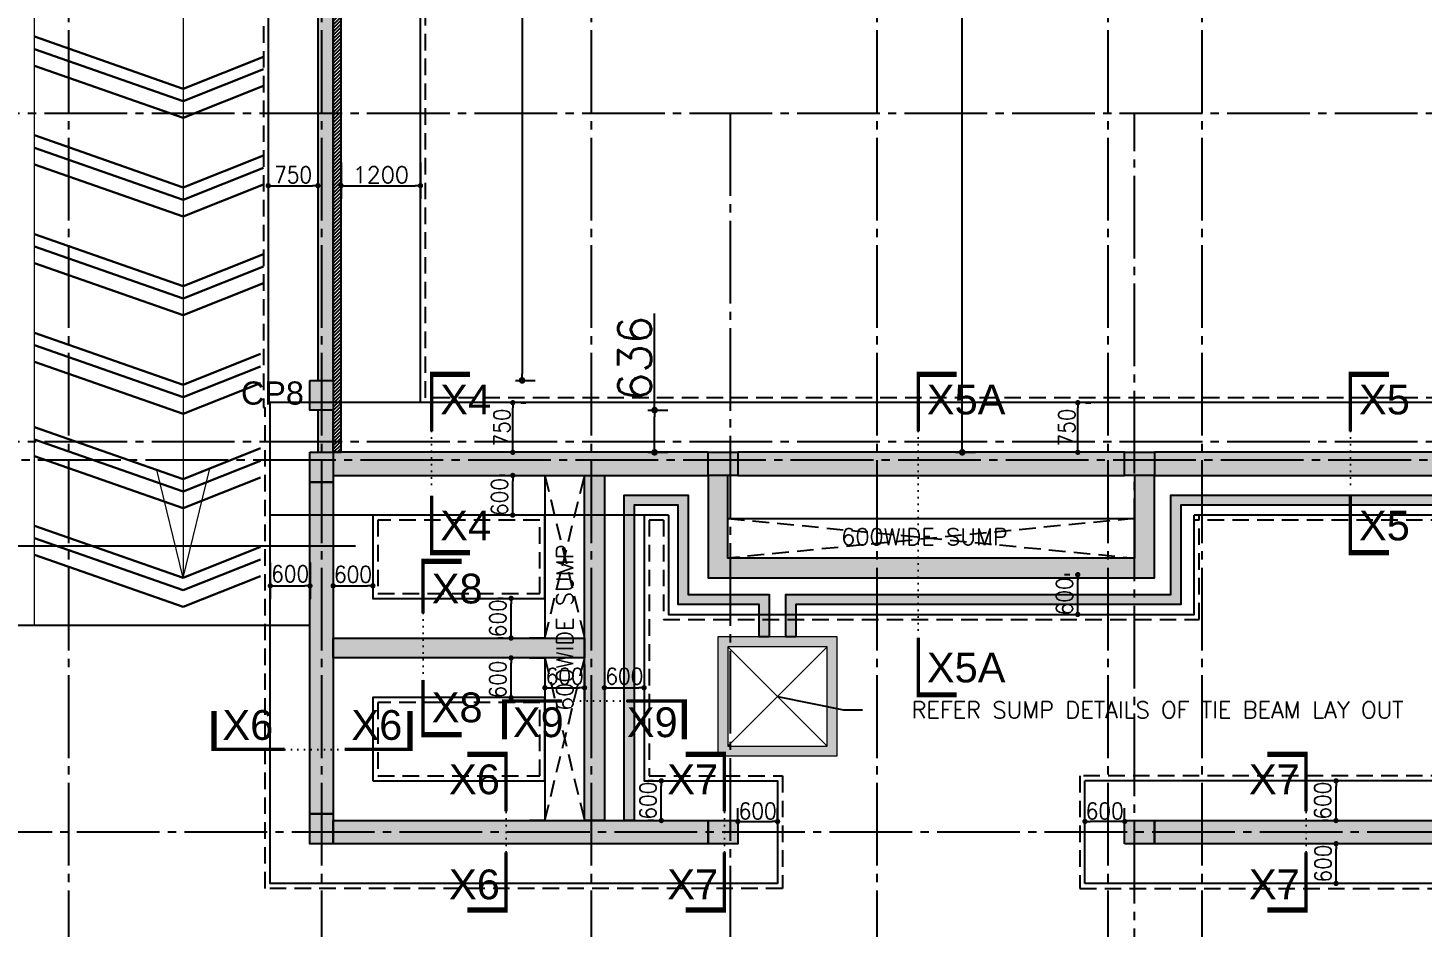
# Model space of a CAD drawing. Extents: x -200722 to 834823, y -494970 to 88783.
# Drawn here: x 232395 to 253466, y 17812 to 31404 of the extents above; entities that cross this region are included whole.
import ezdxf
from ezdxf.enums import TextEntityAlignment as Align

# ---------------------------------------------------------------- set-up
doc = ezdxf.new("R2010")
doc.units = 0
doc.header["$LTSCALE"] = 100
doc.header["$MEASUREMENT"] = 0
doc.header["$PDMODE"] = 34
for name, pattern in [('ACAD_ISO04W100', [30, 24, -3, 0, -3]), ('CL', [3.25, 2.5, -0.25, 0.25, -0.25]), ('Dashed', [705.555558, 352.777779, -352.777779]), ('DOT', [0.25, 0, -0.25]), ('HIDDEN', [0.375, 0.25, -0.125])]:
    doc.linetypes.add(name, pattern=pattern)
doc.layers.get('0').update_dxf_attribs({"linetype": 'CONTINUOUS'})
doc.layers.get('DEFPOINTS').update_dxf_attribs({"linetype": 'CONTINUOUS'})
for name, color, linetype, lineweight in [('1_COLUMN', 4, 'CONTINUOUS', 5), ('A-BEAM', 4, 'CONTINUOUS', 5), ('A-MEP', 7, 'CONTINUOUS', 18), ('HATCH', 252, 'CONTINUOUS', 30)]:
    doc.layers.add(name, color=color, linetype=linetype, lineweight=lineweight)
for name, color, linetype in [('A-Grid', 5, 'ACAD_ISO04W100'), ('BEAM', 4, 'CONTINUOUS'), ('COL', 150, 'CONTINUOUS'), ('DIM', 3, 'CONTINUOUS'), ('F_EXEC', 3, 'HIDDEN'), ('F_FTG1', 11, 'CONTINUOUS'), ('RCCWALL', 6, 'CONTINUOUS'), ('SEC. ENL M', 4, 'CONTINUOUS'), ('TEXT', 2, 'CONTINUOUS')]:
    doc.layers.add(name, color=color, linetype=linetype)
doc.styles.add('AR', font='arial.ttf')
doc.styles.add('ROMANS', font='romans.shx')
doc.styles.get("Standard").update_dxf_attribs({"font": 'simplex.shx'})
doc.styles.add('TIMES-N', font='arial.ttf')
doc.dimstyles.new('01 S.K', dxfattribs={"dimtxt": 230, "dimasz": 100, "dimexe": 200, "dimexo": 100, "dimgap": 50, "dimtad": 1, "dimdec": 0, "dimzin": 0, "dimdsep": 46, "dimtxsty": 'Standard', "dimblk": 'DOT', "dimcen": 0.09, "dimclrd": 4, "dimclre": 4, "dimclrt": 4, "dimadec": 0, "dimazin": 0, "dimtfac": 1, "dimtdec": 0, "dimtofl": 0, "dimtmove": 0, "dimatfit": 3, "dimfxl": 2, "dimtolj": 1, "dimtzin": 0, "dimarcsym": 1})
doc.dimstyles.new('STANDARD$0', dxfattribs={"dimtxt": 2.5, "dimasz": 2.5, "dimexe": 2, "dimexo": 0.7, "dimgap": 0.9, "dimtad": 1, "dimdec": 0, "dimdsep": 46, "dimtxsty": 'ROMANS', "dimcen": 0.09, "dimclrd": 4, "dimclre": 4, "dimclrt": 3, "dimadec": 0, "dimazin": 0, "dimtfac": 1, "dimtdec": 0, "dimtmove": 0, "dimatfit": 3, "dimfxl": 1, "dimtolj": 1, "dimtzin": 0, "dimarcsym": 0})

# ---------------------------------------------------------------- blocks, each defined once
blk = doc.blocks.new('DOT')
at = {"color": 0, "linetype": 'ByBlock'}
blk.add_line((-0.5, 0), (-1, 0), dxfattribs=at)
at = {"color": 0, "linetype": 'ByBlock', "const_width": 0.5}
blk.add_lwpolyline([(-0.25, 0, 1), (0.25, 0, 1)], format="xyb", close=True, dxfattribs=at)
blk = doc.blocks.new('*D1061')
at = {"layer": 'BEAM', "color": 0, "lineweight": -2, "transparency": 16777216}
for p, q in [((237129, 29370), (237129, 28819)), ((238329, 29370), (238329, 28819)), ((237209, 29019), (238249, 29019))]:
    blk.add_line(p, q, dxfattribs=at)
at = {"layer": 'DEFPOINTS', "color": 0, "lineweight": -3, "transparency": 16777216}
for p in [(237129, 29490, 7447), (238329, 29490, 7447), (238329, 29019)]:
    blk.add_point(p, dxfattribs=at)
at = {"layer": 'BEAM', "color": 0, "lineweight": -2, "transparency": 16777216, "xscale": 80, "yscale": 80, "zscale": 80, "rotation": 180}
blk.add_blockref('DOT', (237129, 29019), dxfattribs=at)
at = {"layer": 'BEAM', "color": 0, "lineweight": -2, "transparency": 16777216, "xscale": 80, "yscale": 80, "zscale": 80}
blk.add_blockref('DOT', (238329, 29019), dxfattribs=at)
at = {"layer": 'BEAM', "color": 0, "transparency": 16777216, "insert": (237729, 29183), "char_height": 248, "attachment_point": 5}
blk.add_mtext('\\A1;1200', dxfattribs=at)
blk = doc.blocks.new('_DOT')
at = {"color": 0, "linetype": 'ByBlock'}
blk.add_line((-0.5, 0), (-1, 0), dxfattribs=at)
at = {"color": 0, "linetype": 'ByBlock', "const_width": 0.5}
blk.add_lwpolyline([(-0.25, 0, 1), (0.25, 0, 1)], format="xyb", close=True, dxfattribs=at)
blk = doc.blocks.new('*D1062')
at = {"layer": 'BEAM', "color": 0, "lineweight": -2, "transparency": 16777216}
for p, q in [((236029, 29370), (236029, 28819)), ((236779, 29370), (236779, 28819)), ((236109, 29019), (236699, 29019))]:
    blk.add_line(p, q, dxfattribs=at)
at = {"layer": 'DEFPOINTS', "color": 0, "lineweight": -3, "transparency": 16777216}
for p in [(236029, 29490, 7447), (236779, 29490, 7447), (236779, 29019)]:
    blk.add_point(p, dxfattribs=at)
at = {"layer": 'BEAM', "color": 0, "lineweight": -2, "transparency": 16777216, "xscale": 80, "yscale": 80, "zscale": 80, "rotation": 180}
blk.add_blockref('DOT', (236029, 29019), dxfattribs=at)
at = {"layer": 'BEAM', "color": 0, "lineweight": -2, "transparency": 16777216, "xscale": 80, "yscale": 80, "zscale": 80}
blk.add_blockref('DOT', (236779, 29019), dxfattribs=at)
at = {"layer": 'BEAM', "color": 0, "transparency": 16777216, "insert": (236404, 29183), "char_height": 248, "attachment_point": 5}
blk.add_mtext('\\A1;{\\W0.9;750}', dxfattribs=at)
blk = doc.blocks.new('*D1212')
at = {"layer": 'BEAM', "color": 0, "lineweight": -2, "transparency": 16777216}
for p, q in [((248141, 23139), (248061, 23139)), ((248261, 22619), (248261, 23059)), ((248141, 22539), (248061, 22539))]:
    blk.add_line(p, q, dxfattribs=at)
at = {"layer": 'DEFPOINTS', "color": 0, "lineweight": -3, "transparency": 16777216}
for p in [(248261, 23139, 7447), (248261, 23139), (248261, 22539, 7447)]:
    blk.add_point(p, dxfattribs=at)
at = {"layer": 'BEAM', "color": 0, "lineweight": -2, "transparency": 16777216, "xscale": 80, "yscale": 80, "zscale": 80}
for p, rotation in [((248261, 23139), 90), ((248261, 22539), 270)]:
    blk.add_blockref('DOT', p, dxfattribs=dict(at, rotation=rotation))
at = {"layer": 'BEAM', "color": 0, "transparency": 16777216, "insert": (248061, 22812), "char_height": 248, "attachment_point": 5, "rotation": 90}
blk.add_mtext('\\A1;{\\W0.9;600}', dxfattribs=at)
blk = doc.blocks.new('*D1213')
at = {"layer": 'BEAM', "color": 0, "lineweight": -2, "transparency": 16777216}
for p, q in [((248381, 25739), (248461, 25739)), ((248261, 25069), (248261, 25659)), ((248141, 24989), (248061, 24989))]:
    blk.add_line(p, q, dxfattribs=at)
at = {"layer": 'DEFPOINTS', "color": 0, "lineweight": -3, "transparency": 16777216}
for p in [(248261, 25739, 9308), (248261, 25739), (248261, 24989)]:
    blk.add_point(p, dxfattribs=at)
at = {"layer": 'BEAM', "color": 0, "lineweight": -2, "transparency": 16777216, "xscale": 80, "yscale": 80, "zscale": 80}
for p, rotation in [((248261, 25739), 90), ((248261, 24989), 270)]:
    blk.add_blockref('DOT', p, dxfattribs=dict(at, rotation=rotation))
at = {"layer": 'BEAM', "color": 0, "transparency": 16777216, "insert": (248097, 25364), "char_height": 248, "attachment_point": 5, "rotation": 90}
blk.add_mtext('\\A1;{\\W0.9;750}', dxfattribs=at)
blk = doc.blocks.new('*D1214')
at = {"layer": 'BEAM', "color": 0, "lineweight": -2, "transparency": 16777216}
for p, q in [((239603, 24639), (239523, 24639)), ((239723, 24119), (239723, 24559)), ((239603, 24039), (239523, 24039))]:
    blk.add_line(p, q, dxfattribs=at)
at = {"layer": 'DEFPOINTS', "color": 0, "lineweight": -3, "transparency": 16777216}
for p in [(239723, 24639, 7447), (239723, 24639), (239723, 24039, 7447)]:
    blk.add_point(p, dxfattribs=at)
at = {"layer": 'BEAM', "color": 0, "lineweight": -2, "transparency": 16777216, "xscale": 80, "yscale": 80, "zscale": 80}
for p, rotation in [((239723, 24639), 90), ((239723, 24039), 270)]:
    blk.add_blockref('DOT', p, dxfattribs=dict(at, rotation=rotation))
at = {"layer": 'BEAM', "color": 0, "transparency": 16777216, "insert": (239523, 24313), "char_height": 248, "attachment_point": 5, "rotation": 90}
blk.add_mtext('\\A1;{\\W0.9;600}', dxfattribs=at)
blk = doc.blocks.new('*D1215')
at = {"layer": 'BEAM', "color": 0, "lineweight": -2, "transparency": 16777216}
for p, q in [((239843, 25739), (239923, 25739)), ((239723, 25069), (239723, 25659)), ((239603, 24989), (239523, 24989))]:
    blk.add_line(p, q, dxfattribs=at)
at = {"layer": 'DEFPOINTS', "color": 0, "lineweight": -3, "transparency": 16777216}
for p in [(239723, 25739, 9308), (239723, 25739), (239723, 24989)]:
    blk.add_point(p, dxfattribs=at)
at = {"layer": 'BEAM', "color": 0, "lineweight": -2, "transparency": 16777216, "xscale": 80, "yscale": 80, "zscale": 80}
for p, rotation in [((239723, 25739), 90), ((239723, 24989), 270)]:
    blk.add_blockref('DOT', p, dxfattribs=dict(at, rotation=rotation))
at = {"layer": 'BEAM', "color": 0, "transparency": 16777216, "insert": (239559, 25364), "char_height": 248, "attachment_point": 5, "rotation": 90}
blk.add_mtext('\\A1;{\\W0.9;750}', dxfattribs=at)
blk = doc.blocks.new('*D1220')
at = {"layer": 'BEAM', "color": 0, "lineweight": -2, "transparency": 16777216}
for p, q in [((252045, 19073), (251965, 19073)), ((252165, 18553), (252165, 18993)), ((252045, 18473), (251965, 18473))]:
    blk.add_line(p, q, dxfattribs=at)
at = {"layer": 'DEFPOINTS', "color": 0, "lineweight": -3, "transparency": 16777216}
for p in [(252165, 19073, 7447), (252165, 19073), (252165, 18473, 7447)]:
    blk.add_point(p, dxfattribs=at)
at = {"layer": 'BEAM', "color": 0, "lineweight": -2, "transparency": 16777216, "xscale": 80, "yscale": 80, "zscale": 80}
for p, rotation in [((252165, 19073), 90), ((252165, 18473), 270)]:
    blk.add_blockref('DOT', p, dxfattribs=dict(at, rotation=rotation))
at = {"layer": 'BEAM', "color": 0, "transparency": 16777216, "insert": (251969, 18773), "char_height": 248, "attachment_point": 5, "rotation": 90}
blk.add_mtext('\\A1;{\\W0.9;600}', dxfattribs=at)
blk = doc.blocks.new('*D1221')
at = {"layer": 'BEAM', "color": 0, "lineweight": -2, "transparency": 16777216}
for p, q in [((252045, 20023), (251965, 20023)), ((252165, 19503), (252165, 19943)), ((252045, 19423), (251965, 19423))]:
    blk.add_line(p, q, dxfattribs=at)
at = {"layer": 'DEFPOINTS', "color": 0, "lineweight": -3, "transparency": 16777216}
for p in [(252165, 20023, 7447), (252165, 20023), (252165, 19423)]:
    blk.add_point(p, dxfattribs=at)
at = {"layer": 'BEAM', "color": 0, "lineweight": -2, "transparency": 16777216, "xscale": 80, "yscale": 80, "zscale": 80}
for p, rotation in [((252165, 20023), 90), ((252165, 19423), 270)]:
    blk.add_blockref('DOT', p, dxfattribs=dict(at, rotation=rotation))
at = {"layer": 'BEAM', "color": 0, "transparency": 16777216, "insert": (251964, 19723), "char_height": 248, "attachment_point": 5, "rotation": 90}
blk.add_mtext('\\A1;{\\W0.9;600}', dxfattribs=at)
blk = doc.blocks.new('*D1222')
at = {"layer": 'BEAM', "color": 0, "lineweight": -2, "transparency": 16777216}
for p, q in [((248370, 19368), (248370, 19609)), ((248970, 19368), (248970, 19609)), ((248890, 19409), (248450, 19409))]:
    blk.add_line(p, q, dxfattribs=at)
at = {"layer": 'DEFPOINTS', "color": 0, "lineweight": -3, "transparency": 16777216}
for p in [(248370, 19409), (248370, 19248, 7447), (248970, 19248, 7447)]:
    blk.add_point(p, dxfattribs=at)
at = {"layer": 'BEAM', "color": 0, "lineweight": -2, "transparency": 16777216, "xscale": 80, "yscale": 80, "zscale": 80, "rotation": 180}
blk.add_blockref('DOT', (248370, 19409), dxfattribs=at)
at = {"layer": 'BEAM', "color": 0, "lineweight": -2, "transparency": 16777216, "xscale": 80, "yscale": 80, "zscale": 80}
blk.add_blockref('DOT', (248970, 19409), dxfattribs=at)
at = {"layer": 'BEAM', "color": 0, "transparency": 16777216, "insert": (248670, 19566), "char_height": 248, "attachment_point": 5}
blk.add_mtext('\\A1;{\\W0.9;600}', dxfattribs=at)
blk = doc.blocks.new('*D1227')
at = {"layer": 'BEAM', "color": 0, "lineweight": -2, "transparency": 16777216}
for p, q in [((239578, 21881), (239498, 21881)), ((239698, 21361), (239698, 21801)), ((239578, 21281), (239498, 21281))]:
    blk.add_line(p, q, dxfattribs=at)
at = {"layer": 'DEFPOINTS', "color": 0, "lineweight": -3, "transparency": 16777216}
for p in [(239698, 21881, 7447), (239698, 21881), (239698, 21281, 7447)]:
    blk.add_point(p, dxfattribs=at)
at = {"layer": 'BEAM', "color": 0, "lineweight": -2, "transparency": 16777216, "xscale": 80, "yscale": 80, "zscale": 80}
for p, rotation in [((239698, 21881), 90), ((239698, 21281), 270)]:
    blk.add_blockref('DOT', p, dxfattribs=dict(at, rotation=rotation))
at = {"layer": 'BEAM', "color": 0, "transparency": 16777216, "insert": (239497, 21555), "char_height": 248, "attachment_point": 5, "rotation": 90}
blk.add_mtext('\\A1;{\\W0.9;600}', dxfattribs=at)
blk = doc.blocks.new('*D1228')
at = {"layer": 'BEAM', "color": 0, "lineweight": -2, "transparency": 16777216}
for p, q in [((239578, 22781), (239498, 22781)), ((239698, 22261), (239698, 22701)), ((239578, 22181), (239498, 22181))]:
    blk.add_line(p, q, dxfattribs=at)
at = {"layer": 'DEFPOINTS', "color": 0, "lineweight": -3, "transparency": 16777216}
for p in [(239698, 22781, 7447), (239698, 22781), (239698, 22181)]:
    blk.add_point(p, dxfattribs=at)
at = {"layer": 'BEAM', "color": 0, "lineweight": -2, "transparency": 16777216, "xscale": 80, "yscale": 80, "zscale": 80}
for p, rotation in [((239698, 22781), 90), ((239698, 22181), 270)]:
    blk.add_blockref('DOT', p, dxfattribs=dict(at, rotation=rotation))
at = {"layer": 'BEAM', "color": 0, "transparency": 16777216, "insert": (239497, 22481), "char_height": 248, "attachment_point": 5, "rotation": 90}
blk.add_mtext('\\A1;{\\W0.9;600}', dxfattribs=at)
blk = doc.blocks.new('*D1229')
at = {"layer": 'BEAM', "color": 0, "lineweight": -2, "transparency": 16777216}
for p, q in [((237009, 23321), (237009, 22771)), ((237609, 23321), (237609, 22771)), ((237089, 22971), (237529, 22971))]:
    blk.add_line(p, q, dxfattribs=at)
at = {"layer": 'DEFPOINTS', "color": 0, "lineweight": -3, "transparency": 16777216}
for p in [(237009, 23441, 7447), (237609, 23441, 7447), (237609, 22971)]:
    blk.add_point(p, dxfattribs=at)
at = {"layer": 'BEAM', "color": 0, "lineweight": -2, "transparency": 16777216, "xscale": 80, "yscale": 80, "zscale": 80, "rotation": 180}
blk.add_blockref('DOT', (237009, 22971), dxfattribs=at)
at = {"layer": 'BEAM', "color": 0, "lineweight": -2, "transparency": 16777216, "xscale": 80, "yscale": 80, "zscale": 80}
blk.add_blockref('DOT', (237609, 22971), dxfattribs=at)
at = {"layer": 'BEAM', "color": 0, "transparency": 16777216, "insert": (237309, 23145), "char_height": 248, "attachment_point": 5}
blk.add_mtext('\\A1;{\\W0.9;600}', dxfattribs=at)
blk = doc.blocks.new('*D1230')
at = {"layer": 'BEAM', "color": 0, "lineweight": -2, "transparency": 16777216}
for p, q in [((236059, 23321), (236059, 22771)), ((236659, 23321), (236659, 22771)), ((236139, 22971), (236579, 22971))]:
    blk.add_line(p, q, dxfattribs=at)
at = {"layer": 'DEFPOINTS', "color": 0, "lineweight": -3, "transparency": 16777216}
for p in [(236059, 23441, 7447), (236659, 23441, 7447), (236659, 22971)]:
    blk.add_point(p, dxfattribs=at)
at = {"layer": 'BEAM', "color": 0, "lineweight": -2, "transparency": 16777216, "xscale": 80, "yscale": 80, "zscale": 80, "rotation": 180}
blk.add_blockref('DOT', (236059, 22971), dxfattribs=at)
at = {"layer": 'BEAM', "color": 0, "lineweight": -2, "transparency": 16777216, "xscale": 80, "yscale": 80, "zscale": 80}
blk.add_blockref('DOT', (236659, 22971), dxfattribs=at)
at = {"layer": 'BEAM', "color": 0, "transparency": 16777216, "insert": (236359, 23152), "char_height": 248, "attachment_point": 5}
blk.add_mtext('\\A1;{\\W0.9;600}', dxfattribs=at)
blk = doc.blocks.new('*D1231')
at = {"layer": 'BEAM', "color": 0, "lineweight": -2, "transparency": 16777216}
for p, q in [((240208, 21780), (240208, 21230)), ((240808, 21780), (240808, 21230)), ((240288, 21430), (240728, 21430))]:
    blk.add_line(p, q, dxfattribs=at)
at = {"layer": 'DEFPOINTS', "color": 0, "lineweight": -3, "transparency": 16777216}
for p in [(240208, 21900, 7447), (240808, 21900, 7447), (240808, 21430)]:
    blk.add_point(p, dxfattribs=at)
at = {"layer": 'BEAM', "color": 0, "lineweight": -2, "transparency": 16777216, "xscale": 80, "yscale": 80, "zscale": 80, "rotation": 180}
blk.add_blockref('DOT', (240208, 21430), dxfattribs=at)
at = {"layer": 'BEAM', "color": 0, "lineweight": -2, "transparency": 16777216, "xscale": 80, "yscale": 80, "zscale": 80}
blk.add_blockref('DOT', (240808, 21430), dxfattribs=at)
at = {"layer": 'BEAM', "color": 0, "transparency": 16777216, "insert": (240508, 21604), "char_height": 248, "attachment_point": 5}
blk.add_mtext('\\A1;{\\W0.9;600}', dxfattribs=at)
blk = doc.blocks.new('*D1232')
at = {"layer": 'BEAM', "color": 0, "lineweight": -2, "transparency": 16777216}
for p, q in [((241108, 21780), (241108, 21230)), ((241708, 21780), (241708, 21230)), ((241188, 21430), (241628, 21430))]:
    blk.add_line(p, q, dxfattribs=at)
at = {"layer": 'DEFPOINTS', "color": 0, "lineweight": -3, "transparency": 16777216}
for p in [(241108, 21900, 7447), (241708, 21900, 7447), (241708, 21430)]:
    blk.add_point(p, dxfattribs=at)
at = {"layer": 'BEAM', "color": 0, "lineweight": -2, "transparency": 16777216, "xscale": 80, "yscale": 80, "zscale": 80, "rotation": 180}
blk.add_blockref('DOT', (241108, 21430), dxfattribs=at)
at = {"layer": 'BEAM', "color": 0, "lineweight": -2, "transparency": 16777216, "xscale": 80, "yscale": 80, "zscale": 80}
blk.add_blockref('DOT', (241708, 21430), dxfattribs=at)
at = {"layer": 'BEAM', "color": 0, "transparency": 16777216, "insert": (241408, 21604), "char_height": 248, "attachment_point": 5}
blk.add_mtext('\\A1;{\\W0.9;600}', dxfattribs=at)
blk = doc.blocks.new('*D1233')
at = {"layer": 'BEAM', "color": 0, "lineweight": -2, "transparency": 16777216}
for p, q in [((243125, 19368), (243125, 19609)), ((243725, 19368), (243725, 19609)), ((243205, 19409), (243645, 19409))]:
    blk.add_line(p, q, dxfattribs=at)
at = {"layer": 'DEFPOINTS', "color": 0, "lineweight": -3, "transparency": 16777216}
for p in [(243725, 19409), (243125, 19248, 7447), (243725, 19248, 7447)]:
    blk.add_point(p, dxfattribs=at)
at = {"layer": 'BEAM', "color": 0, "lineweight": -2, "transparency": 16777216, "xscale": 80, "yscale": 80, "zscale": 80, "rotation": 180}
blk.add_blockref('DOT', (243125, 19409), dxfattribs=at)
at = {"layer": 'BEAM', "color": 0, "lineweight": -2, "transparency": 16777216, "xscale": 80, "yscale": 80, "zscale": 80}
blk.add_blockref('DOT', (243725, 19409), dxfattribs=at)
at = {"layer": 'BEAM', "color": 0, "transparency": 16777216, "insert": (243425, 19566), "char_height": 248, "attachment_point": 5}
blk.add_mtext('\\A1;{\\W0.9;600}', dxfattribs=at)
blk = doc.blocks.new('*D1234')
at = {"layer": 'BEAM', "color": 0, "lineweight": -2, "transparency": 16777216}
for p, q in [((241848, 20023), (241768, 20023)), ((241968, 19503), (241968, 19943)), ((241848, 19423), (241768, 19423))]:
    blk.add_line(p, q, dxfattribs=at)
at = {"layer": 'DEFPOINTS', "color": 0, "lineweight": -3, "transparency": 16777216}
for p in [(241968, 20023, 7447), (241968, 20023), (241968, 19423)]:
    blk.add_point(p, dxfattribs=at)
at = {"layer": 'BEAM', "color": 0, "lineweight": -2, "transparency": 16777216, "xscale": 80, "yscale": 80, "zscale": 80}
for p, rotation in [((241968, 20023), 90), ((241968, 19423), 270)]:
    blk.add_blockref('DOT', p, dxfattribs=dict(at, rotation=rotation))
at = {"layer": 'BEAM', "color": 0, "transparency": 16777216, "insert": (241767, 19723), "char_height": 248, "attachment_point": 5, "rotation": 90}
blk.add_mtext('\\A1;{\\W0.9;600}', dxfattribs=at)
blk = doc.blocks.new('*D2988')
at = {"color": 4, "lineweight": -2, "ltscale": 0.4, "transparency": 16777216}
for p, q in [((239764, 46329), (240064, 46329)), ((239864, 46229), (239864, 26176)), ((239764, 26076), (240064, 26076))]:
    blk.add_line(p, q, dxfattribs=at)
at = {"layer": 'DEFPOINTS', "color": 0, "lineweight": -3, "ltscale": 0.4, "transparency": 16777216}
for p in [(238329, 46329), (236659, 26076), (239864, 26076)]:
    blk.add_point(p, dxfattribs=at)
at = {"color": 4, "lineweight": -2, "ltscale": 0.4, "transparency": 16777216, "xscale": 100, "yscale": 100, "zscale": 100}
for p, rotation in [((239864, 46329), 90), ((239864, 26076), 270)]:
    blk.add_blockref('_DOT', p, dxfattribs=dict(at, rotation=rotation))
at = {"color": 4, "lineweight": -3, "ltscale": 0.4, "transparency": 16777216, "insert": (239564, 36202), "char_height": 500, "attachment_point": 5, "rotation": 90}
blk.add_mtext('\\A1;20253', dxfattribs=at)
blk = doc.blocks.new('*D2989')
at = {"color": 4, "lineweight": -2, "ltscale": 0.4, "transparency": 16777216}
for p, q in [((241866, 25626), (241866, 27088)), ((241766, 25626), (242066, 25626)), ((241866, 25089), (241866, 25526)), ((241766, 24989), (242066, 24989))]:
    blk.add_line(p, q, dxfattribs=at)
at = {"layer": 'DEFPOINTS', "color": 0, "lineweight": -3, "ltscale": 0.4, "transparency": 16777216}
for p in [(236779, 25626), (241866, 25626), (237485, 24989)]:
    blk.add_point(p, dxfattribs=at)
at = {"color": 4, "lineweight": -2, "ltscale": 0.4, "transparency": 16777216, "xscale": 100, "yscale": 100, "zscale": 100}
for p, rotation in [((241866, 25626), 90), ((241866, 24989), 270)]:
    blk.add_blockref('_DOT', p, dxfattribs=dict(at, rotation=rotation))
at = {"color": 4, "lineweight": -3, "ltscale": 0.4, "transparency": 16777216, "insert": (241566, 26407), "char_height": 500, "attachment_point": 5, "rotation": 90}
blk.add_mtext('\\A1;636', dxfattribs=at)
blk = doc.blocks.new('*D2990')
at = {"color": 4, "lineweight": -2, "ltscale": 0.4, "transparency": 16777216}
for p, q in [((246416, 45579), (246716, 45579)), ((246516, 25089), (246516, 45479)), ((246416, 24989), (246716, 24989))]:
    blk.add_line(p, q, dxfattribs=at)
at = {"layer": 'DEFPOINTS', "color": 0, "lineweight": -3, "ltscale": 0.4, "transparency": 16777216}
for p in [(237129, 45579), (246516, 45579), (237286, 24989)]:
    blk.add_point(p, dxfattribs=at)
at = {"color": 4, "lineweight": -2, "ltscale": 0.4, "transparency": 16777216, "xscale": 100, "yscale": 100, "zscale": 100}
for p, rotation in [((246516, 45579), 90), ((246516, 24989), 270)]:
    blk.add_blockref('_DOT', p, dxfattribs=dict(at, rotation=rotation))
at = {"color": 4, "lineweight": -3, "ltscale": 0.4, "transparency": 16777216, "insert": (246216, 35284), "char_height": 500, "attachment_point": 5, "rotation": 90}
blk.add_mtext('\\A1;20590', dxfattribs=at)

msp = doc.modelspace()

# ---------------------------------------------------------------- hatches: boundary and pattern name
at = {"ltscale": 0.4}
for points in [[(243598.6, 22199.4), (243448.6, 22199.4), (243448.6, 22689.1), (242224.6, 22689.1), (242224.6, 24189.4), (241558.6, 24189.4), (241558.6, 19422.9), (241408.6, 19422.9), (241408.6, 24339.4), (242374.6, 24339.4), (242374.6, 22839.1), (243598.6, 22839.1)], [(243998.6, 22199.4), (243848.6, 22199.4), (243848.6, 22839.1), (249669.9, 22839.1), (249669.9, 24339.4), (256473.6, 24339.4), (256473.6, 19422.9), (256323.6, 19422.9), (256323.6, 24189.4), (249819.9, 24189.4), (249819.9, 22689.1), (243998.6, 22689.1)]]:
    msp.add_hatch(color=8, dxfattribs=at).paths.add_polyline_path(points)
h = msp.add_hatch(color=8, dxfattribs=at)
h.paths.add_polyline_path([(242973.6, 20549.4), (244473.6, 20549.4), (244473.6, 22049.4), (242973.6, 22049.4)], flags=16)
h.paths.add_polyline_path([(242823.6, 20399.4), (244623.6, 20399.4), (244623.6, 22199.4), (242823.6, 22199.4)])
at = {"layer": 'DIM', "ltscale": 0.4, "true_color": 0x000000}
h = msp.add_hatch(dxfattribs=at)
h.set_pattern_fill('ANSI31', color=18, scale=300, style=0)
h.paths.add_polyline_path([(237128.6, 45579), (237008.6, 45579), (237008.6, 24989.4), (237128.6, 24989.4)])
at = {"layer": 'HATCH', "lineweight": -3, "ltscale": 0.4, "true_color": 0x000000}
for points in [[(236778.6, 26075.8), (237008.6, 26075.8), (237008.6, 36892.1), (236778.6, 36892.1)], [(236778.6, 24989.4), (237008.6, 24989.4), (237008.6, 25625.8), (236778.6, 25625.8)]]:
    msp.add_hatch(color=18, dxfattribs=at).paths.add_polyline_path(points)
at = {"layer": 'HATCH', "ltscale": 0.4, "true_color": 0x000000}
for points in [[(236658.6, 26075.8), (237008.6, 26075.8), (237008.6, 25625.8), (236658.6, 25625.8)], [(236658.6, 24989.4), (237008.6, 24989.4), (237008.6, 24539.1), (236658.6, 24539.1)], [(242674.6, 24639.4), (242674.6, 24989.4), (243124.6, 24989.4), (243124.6, 24639.4)], [(248969.6, 24639.4), (248969.6, 24989.4), (249419.6, 24989.4), (249419.6, 24639.4)], [(242674.6, 24639.1), (242674.6, 23089.4), (249419.6, 23089.4), (249419.6, 24639.4), (249119.6, 24639.4), (249119.6, 23389.4), (242974.6, 23389.4), (242974.6, 24639.1)], [(236658.6, 19522.9), (237008.6, 19522.9), (237008.6, 19072.9), (236658.6, 19072.9)], [(242674.6, 19072.9), (242674.6, 19422.9), (243124.6, 19422.9), (243124.6, 19072.9)], [(248969.6, 19072.9), (248969.6, 19422.9), (249419.6, 19422.9), (249419.6, 19072.9)]]:
    msp.add_hatch(color=18, dxfattribs=at).paths.add_polyline_path(points)
h = msp.add_hatch(color=18, dxfattribs=at)
h.paths.add_polyline_path([(242674.6, 24989.4), (237008.6, 24989.4), (237008.6, 24639.4), (242674.6, 24639.4)])
h.paths.add_polyline_path([(248969.6, 24989.4), (243124.6, 24989.4), (243124.6, 24639.4), (248969.6, 24639.4)])
h.paths.add_polyline_path([(241107.6, 19422.9), (240807.6, 19422.9), (240807.6, 24639.4), (241107.6, 24639.4)])
h.paths.add_polyline_path([(237008.6, 22181.4), (240807.6, 22181.4), (240807.6, 21881.4), (237008.6, 21881.4)])
h.paths.add_polyline_path([(237008.6, 19422.9), (242674.6, 19422.9), (242674.6, 19072.9), (237008.6, 19072.9)])
h.paths.add_polyline_path([(236658.6, 24539.4), (237008.6, 24539.4), (237008.6, 19522.9), (236658.6, 19522.9)])
h.paths.add_polyline_path([(249419.6, 19422.9), (255279.6, 19422.9), (255279.6, 19072.9), (249419.6, 19072.9)])
h.paths.add_polyline_path([(255729.6, 19422.9), (261574.6, 19422.9), (261574.6, 19072.9), (255729.6, 19072.9)])
h.paths.add_polyline_path([(262024.6, 19422.9), (264672.6, 19422.9), (264672.6, 19072.9), (262024.6, 19072.9)])
h.paths.add_polyline_path([(265022.6, 24389.4), (264672.6, 24389.4), (264672.6, 19522.9), (265022.6, 19522.9)])
h.paths.add_polyline_path([(264422.6, 24989.4), (255729.6, 24989.4), (255729.6, 24639.4), (264422.6, 24639.4)])
h.paths.add_polyline_path([(255279.6, 24989.4), (249419.6, 24989.4), (249419.6, 24639.4), (255279.6, 24639.4)])
h.paths.add_polyline_path([(257072.6, 22181.4), (264672.6, 22181.4), (264672.6, 21881.4), (257072.6, 21881.4)])
h.paths.add_polyline_path([(256772.6, 24639.4), (257072.6, 24639.4), (257072.6, 19423.5), (256772.6, 19423.5)])

# ---------------------------------------------------------------- linework, layer by layer
at = {"color": 1, "linetype": 'DOT', "ltscale": 4}
for p, q in [((238495.7, 25306.1, 7446.6), (238495.7, 24332.6, 7446.6)), ((245850.6, 25306.1, 7446.6), (245850.6, 22185.8, 7446.6)), ((252381.3, 25306.1, 7446.6), (252381.3, 24332.6, 7446.6)), ((238367.6, 22556.7), (238367.6, 21544.7)), ((241446.2, 21231.9, -6895.9), (240469, 21231.9, -6895.9)), ((236276.9, 20497, 7446.6), (237182.3, 20497, 7446.6)), ((239621.5, 19549.4), (239621.5, 18333.7)), ((242920.7, 19549.4), (242920.7, 18333.7)), ((251711, 19549.4), (251711, 18333.7))]:
    msp.add_line(p, q, dxfattribs=at)
at = {"color": 18, "lineweight": -3, "ltscale": 0.4, "true_color": 0x000000}
msp.add_line((228125.6, 23575.8, 7446.6), (237348.4, 23575.8, 7446.6), dxfattribs=at)
at = {"color": 18, "ltscale": 0.4, "true_color": 0x000000, "elevation": 7446.6}
for points in [[(243598.6, 22199.4), (243448.6, 22199.4), (243448.6, 22689.1), (242224.6, 22689.1), (242224.6, 24189.4), (241558.6, 24189.4), (241558.6, 19422.9), (241408.6, 19422.9), (241408.6, 24339.4), (242374.6, 24339.4), (242374.6, 22839.1), (243598.6, 22839.1), (243598.6, 22199.4)], [(243998.6, 22199.4), (243848.6, 22199.4), (243848.6, 22839.1), (249669.9, 22839.1), (249669.9, 24339.4), (256473.6, 24339.4), (256473.6, 19422.9), (256323.6, 19422.9), (256323.6, 24189.4), (249819.9, 24189.4), (249819.9, 22689.1), (243998.6, 22689.1), (243998.6, 22199.4)]]:
    msp.add_lwpolyline(points, dxfattribs=at)
at = {"layer": '1_COLUMN', "color": 4, "linetype": 'ByBlock', "ltscale": 100}
msp.add_line((232495.4, 22369.1, 3998.7), (232495.4, 61354.3, 3179.9), dxfattribs=at)
at = {"layer": 'A-BEAM', "color": 18, "linetype": 'Continuous', "ltscale": 500, "true_color": 0x000000}
for p, q in [((234743.8, 60381.6, 3285.1), (234743.8, 23092.3, 7367.4)), ((234743.8, 23092.3, 7575.4), (234346.2, 24723.2, 7575.4)), ((234743.8, 23092.3, 7575.4), (235141.4, 24723.2, 7575.4))]:
    msp.add_line(p, q, dxfattribs=at)
at = {"layer": 'A-Grid', "color": 8, "linetype": 'CL', "ltscale": 5}
for p, q in [((224519.6, 30114.4, 7446.6), (327010.7, 30114.4, 7446.6)), ((243009.6, 30114.4, 7446.6), (243009.6, 1354.1, 7446.6)), ((249119.6, 10041.9, 3998.7), (249119.6, 30114.4, 7446.6)), ((224519.6, 25154.4, 7446.6), (327010.7, 25154.4, 7446.6)), ((226047.7, 24874.4, 7446.6), (278542.8, 24874.4, 7446.6)), ((327010.7, 19247.9, 7446.6), (224519.6, 19247.9, 7446.6))]:
    msp.add_line(p, q, dxfattribs=at)
at = {"layer": 'A-Grid', "color": 8, "linetype": 'CL', "ltscale": 5, "elevation": 7446.6}
for points in [[(233009.6, 62242.9), (233009.6, -9708.8)], [(236833.6, 62242.9), (236833.6, -9708.8)], [(240908.6, 62242.9), (240908.6, -9708.8)], [(245224.6, 62242.9), (245224.6, -9708.8)], [(248714.6, 62242.9), (248714.6, -9708.8)], [(250134.6, 62242.9), (250134.6, -9708.8)]]:
    msp.add_lwpolyline(points, dxfattribs=at)
at = {"layer": 'A-MEP', "color": 18, "linetype": 'Dashed', "ltscale": 0.3, "true_color": 0x000000}
for p, q in [((242973.6, 22049.4, 7446.6), (244473.6, 20549.4, 7446.6)), ((244473.6, 22049.4, 7446.6), (242973.6, 20549.4, 7446.6))]:
    msp.add_line(p, q, dxfattribs=at)
at = {"layer": 'A-MEP', "color": 18, "linetype": 'Dashed', "ltscale": 0.3, "true_color": 0x000000, "elevation": 7446.6}
for points in [[(242823.6, 20399.4), (244623.6, 20399.4), (244623.6, 22199.4), (242823.6, 22199.4)], [(242973.6, 20549.4), (244473.6, 20549.4), (244473.6, 22049.4), (242973.6, 22049.4)]]:
    msp.add_lwpolyline(points, close=True, dxfattribs=at)
at = {"layer": 'COL', "color": 18, "ltscale": 500, "true_color": 0x000000, "elevation": 7446.6}
msp.add_lwpolyline([(236658.6, 26075.8), (237008.6, 26075.8), (237008.6, 25625.8), (236658.6, 25625.8), (236658.6, 26075.8)], dxfattribs=at)
at = {"layer": 'DIM', "color": 1}
for points, elevation in [([(239078.9, 26168.7, 80, 80, 0), (238495.7, 26168.7, 50, 50, 0), (238495.7, 25306.1, 50, 50, 0)], 7446.6), ([(246433.7, 26168.7, 80, 80, 0), (245850.6, 26168.7, 50, 50, 0), (245850.6, 25306.1, 50, 50, 0)], 7446.6), ([(252964.4, 26168.7, 80, 80, 0), (252381.3, 26168.7, 50, 50, 0), (252381.3, 25306.1, 50, 50, 0)], 7446.6), ([(239078.9, 23470, 80, 80, 0), (238495.7, 23470, 50, 50, 0), (238495.7, 24332.6, 50, 50, 0)], 7446.6), ([(252964.4, 23470, 80, 80, 0), (252381.3, 23470, 50, 50, 0), (252381.3, 24332.6, 50, 50, 0)], 7446.6), ([(246433.7, 21323.2, 80, 80, 0), (245850.6, 21323.2, 50, 50, 0), (245850.6, 22185.8, 50, 50, 0)], 7446.6), ([(235208.2, 21080.1, 80, 80, 0), (235208.2, 20497, 50, 50, 0), (236276.9, 20497, 50, 50, 0)], 7446.6), ([(238171.4, 21080.1, 80, 80, 0), (238171.4, 20497, 50, 50, 0), (237182.3, 20497, 50, 50, 0)], 7446.6), ([(239598, 20648.8, 80, 80, 0), (239598, 21231.9, 50, 50, 0), (240469, 21231.9, 50, 50, 0)], -6895.9), ([(242317.3, 20648.8, 80, 80, 0), (242317.3, 21231.9, 50, 50, 0), (241446.2, 21231.9, 50, 50, 0)], -6895.9)]:
    msp.add_lwpolyline(points, format="xyseb", dxfattribs=dict(at, elevation=elevation))
for points in [[(238950.7, 23342, 80, 80, 0), (238367.6, 23342, 50, 50, 0), (238367.6, 22556.7, 50, 50, 0)], [(238950.7, 20720.9, 80, 80, 0), (238367.6, 20720.9, 50, 50, 0), (238367.6, 21544.7, 50, 50, 0)], [(239038.3, 20424.5, 80, 80, 0), (239621.5, 20424.5, 50, 50, 0), (239621.5, 19562.2, 50, 50, 0)], [(242337.5, 20424.5, 80, 80, 0), (242920.7, 20424.5, 50, 50, 0), (242920.7, 19562.2, 50, 50, 0)], [(251127.8, 20424.5, 80, 80, 0), (251711, 20424.5, 50, 50, 0), (251711, 19562.2, 50, 50, 0)], [(239038.3, 18071.3, 80, 80, 0), (239621.5, 18071.3, 50, 50, 0), (239621.5, 18941.5, 50, 50, 0)], [(242337.5, 18071.3, 80, 80, 0), (242920.7, 18071.3, 50, 50, 0), (242920.7, 18941.5, 50, 50, 0)], [(251127.8, 18071.3, 80, 80, 0), (251711, 18071.3, 50, 50, 0), (251711, 18941.5, 50, 50, 0)]]:
    msp.add_lwpolyline(points, format="xyseb", dxfattribs=at)
at = {"layer": 'F_EXEC', "color": 18, "ltscale": 10, "true_color": 0x000000}
for p, q in [((235953.6, 61429.3, 6627.9), (235953.6, 25664.4, 7446.6)), ((238403.6, 25814.4, 7446.6), (238403.6, 46404, 7446.6)), ((263527.6, 25814.4, 7446.6), (238403.6, 25814.4, 7446.6)), ((235953.6, 25664.4, 7446.6), (235983.6, 25664.4, 7446.6)), ((241999.6, 23964.4, 7455), (241782.6, 23964.4, 7446.6)), ((256097.6, 23964.4, 7997.4), (250019.6, 23964.4, 7763.5))]:
    msp.add_line(p, q, dxfattribs=at)
at = {"layer": 'F_EXEC', "color": 18, "ltscale": 10, "true_color": 0x000000, "elevation": 7446.6}
for points in [[(256097.6, 23964.4), (256097.6, 20097.9), (248294.6, 20097.9), (248294.6, 18397.9), (265697.6, 18397.9), (265697.6, 23489.4), (265927.6, 23489.4), (265927.6, 26539.4), (265327.6, 26539.4)], [(241782.6, 23964.4), (241782.6, 20097.9), (243799.6, 20097.9), (243799.6, 18397.9), (235983.6, 18397.9), (235983.6, 25664.4)], [(241999.6, 23964.4), (241999.6, 22464.1), (250094.6, 22464.1), (250094.6, 24039.4)]]:
    msp.add_lwpolyline(points, dxfattribs=at)
for points in [[(240132.6, 23964.4), (237683.6, 23964.4), (237683.6, 22856.4), (240132.6, 22856.4), (240132.6, 23964.4)], [(237683.6, 20097.9), (240132.6, 20097.9), (240132.6, 21206.4), (237683.6, 21206.4)]]:
    msp.add_lwpolyline(points, close=True, dxfattribs=at)
at = {"layer": 'F_FTG1', "color": 18, "ltscale": 0.4, "true_color": 0x000000}
for p, q in [((236028.6, 61354.3, 6627.9), (236028.6, 25739.4, 7446.6)), ((238328.6, 25739.4, 7446.6), (238328.6, 46329, 7446.6)), ((263602.6, 25739.4, 7446.6), (236028.6, 25739.4, 7446.6)), ((236028.6, 25739.4, 7446.6), (236058.6, 25739.4, 7446.6)), ((237608.6, 24039.4, 7446.6), (236058.6, 24039.4, 7446.6)), ((240207.6, 24039.4, 7523.7), (237608.6, 24039.4, 7446.6)), ((241707.6, 24039.4, 7446.6), (240207.6, 24039.4, 550.8)), ((242074.6, 24039.4, 7579.1), (241707.6, 24039.4, 7568.2)), ((256172.6, 24039.4, 7997.4), (250019.6, 24039.4, 7814.8)), ((248369.6, 18472.9, 7446.6), (248369.6, 20022.9, 7446.6))]:
    msp.add_line(p, q, dxfattribs=at)
at = {"layer": 'F_FTG1', "color": 18, "ltscale": 0.4, "true_color": 0x000000, "elevation": 7446.6}
for points in [[(241707.6, 24039.4), (241707.6, 20022.9), (243724.6, 20022.9), (243724.6, 18472.9), (236058.6, 18472.9), (236058.6, 25739.4)], [(237608.6, 24039.4), (237608.6, 22781.4), (240207.6, 22781.4), (240207.6, 24039.4)], [(242074.6, 24039.4), (242074.6, 22539.1), (250019.6, 22539.1), (250019.6, 24039.4)], [(265622.6, 23564.4), (265622.6, 18472.9), (248369.6, 18472.9)], [(237608.6, 20022.9), (240207.6, 20022.9), (240207.6, 21281.4), (237608.6, 21281.4), (237608.6, 20022.9)], [(256172.6, 20022.9), (248369.6, 20022.9)]]:
    msp.add_lwpolyline(points, dxfattribs=at)
at = {"layer": 'HATCH', "color": 252, "linetype": 'HIDDEN', "ltscale": 500, "elevation": 3998.7}
for points in [[(232495.4, 31271.8), (234743.8, 30485.1), (235953.6, 30968.6)], [(232495.4, 31082.1), (234743.8, 30295.4), (235953.6, 30778.9)], [(232495.4, 30831.6), (234743.8, 30044.9), (235953.6, 30528.4)], [(232495.4, 29780.1), (234743.8, 28993.3), (235953.6, 29476.9)], [(232495.4, 29590.3), (234743.8, 28803.6), (235953.6, 29287.2)], [(232495.4, 29339.9), (234743.8, 28553.1), (235953.6, 29036.7)], [(232495.4, 28288.3), (234743.8, 27501.5), (235953.6, 27985.1)], [(232495.4, 28098.6), (234743.8, 27311.8), (235953.6, 27795.4)], [(232495.4, 27848.1), (234743.8, 27061.3), (235953.6, 27544.9)], [(232495.4, 26796.5), (234743.8, 26009.8), (235908.6, 26475.3)], [(232495.4, 26606.8), (234743.8, 25820.1), (235908.6, 26285.6)], [(232495.4, 26356.3), (234743.8, 25569.6), (235908.6, 26035.1)], [(232495.4, 25370.8), (234743.8, 24584.1), (235908.6, 25049.6)], [(232495.4, 25181.1), (234743.8, 24394.4), (235908.6, 24859.9)], [(232495.4, 24930.6), (234743.8, 24143.9), (235908.6, 24609.4)], [(232495.4, 23879), (234743.8, 23092.3), (235908.6, 23557.8)], [(232495.4, 23689.3), (234743.8, 22902.6), (235908.6, 23368.1)], [(232495.4, 23438.8), (234743.8, 22652.1), (235908.6, 23117.6)]]:
    msp.add_lwpolyline(points, dxfattribs=at)
at = {"layer": 'RCCWALL', "color": 42, "linetype": 'HIDDEN', "ltscale": 10}
for p, q in [((240207.6, 22181.4, 550.8), (240807.6, 24639.4, 550.8)), ((240207.6, 24639.4, 550.8), (240807.6, 22181.4, 7446.6)), ((242974.6, 23989.4, 7446.6), (249119.6, 23389.4, 7446.6)), ((249119.6, 23989.4, 7446.6), (242974.6, 23389.4, 7446.6)), ((240207.6, 21881.4, 7446.6), (240807.6, 19422.9, 7446.6)), ((240207.6, 19423.5, 550.8), (240807.6, 21881.4, 7446.6))]:
    msp.add_line(p, q, dxfattribs=at)
at = {"layer": 'RCCWALL', "color": 42, "ltscale": 0.4}
msp.add_line((242974.6, 23989.4, 7446.6), (249119.6, 23989.4, 7446.6), dxfattribs=at)
at = {"layer": 'RCCWALL', "color": 1, "ltscale": 0.4, "elevation": 7446.6}
msp.add_lwpolyline([(237128.6, 45579), (237008.6, 45579), (237008.6, 24989.4), (237128.6, 24989.4)], close=True, dxfattribs=at)
at = {"layer": 'RCCWALL', "color": 42, "ltscale": 0.4}
for points, elevation in [([(236778.6, 26075.8), (237008.6, 26075.8), (237008.6, 36892.1), (236778.6, 36892.1)], 7446.6), ([(236778.6, 24989.4), (237008.6, 24989.4), (237008.6, 25625.8), (236778.6, 25625.8)], 7446.6), ([(242674.6, 24989.4), (237008.6, 24989.4), (237008.6, 24639.4), (242674.6, 24639.4)], 7446.6), ([(248969.6, 24989.4), (243124.6, 24989.4), (243124.6, 24639.4), (248969.6, 24639.4)], 7446.6), ([(255279.6, 24989.4), (249419.6, 24989.4), (249419.6, 24639.4), (255279.6, 24639.4)], 7446.6), ([(236658.6, 24539.4), (237008.6, 24539.4), (237008.6, 19522.9), (236658.6, 19522.9)], 7446.6), ([(241107.6, 19422.9), (240807.6, 19422.9), (240807.6, 24639.4), (241107.6, 24639.4)], 550.8), ([(242674.6, 24639.1), (242674.6, 23089.4), (249419.6, 23089.4), (249419.6, 24639.4), (249119.6, 24639.4), (249119.6, 23389.4), (242974.6, 23389.4), (242974.6, 24639.1)], 7446.6), ([(237008.6, 22181.4), (240807.6, 22181.4), (240807.6, 21881.4), (237008.6, 21881.4)], 7446.6), ([(237008.6, 19422.9), (242674.6, 19422.9), (242674.6, 19072.9), (237008.6, 19072.9)], 7446.6), ([(249419.6, 19422.9), (255279.6, 19422.9), (255279.6, 19072.9), (249419.6, 19072.9)], 7446.6)]:
    msp.add_lwpolyline(points, close=True, dxfattribs=dict(at, elevation=elevation))
for points, elevation in [([(236658.6, 24989.4), (237008.6, 24989.4), (237008.6, 24539.1), (236658.6, 24539.1), (236658.6, 24989.4)], 7446.6), ([(242674.6, 24639.4), (242674.6, 24989.4), (243124.6, 24989.4), (243124.6, 24639.4), (242674.6, 24639.4)], 7446.6), ([(248969.6, 24639.4), (248969.6, 24989.4), (249419.6, 24989.4), (249419.6, 24639.4), (248969.6, 24639.4)], 7446.6), ([(239977.6, 24639.4), (240207.6, 24639.4), (240207.6, 22181.4), (239977.6, 22181.4)], 550.8), ([(239977.6, 21881.4), (240207.6, 21881.4), (240207.6, 19423.5), (239977.6, 19423.5)], 550.8), ([(236658.6, 19522.9), (237008.6, 19522.9), (237008.6, 19072.9), (236658.6, 19072.9), (236658.6, 19522.9)], 7446.6), ([(242674.6, 19072.9), (242674.6, 19422.9), (243124.6, 19422.9), (243124.6, 19072.9), (242674.6, 19072.9)], 7446.6), ([(248969.6, 19072.9), (248969.6, 19422.9), (249419.6, 19422.9), (249419.6, 19072.9), (248969.6, 19072.9)], 7446.6)]:
    msp.add_lwpolyline(points, dxfattribs=dict(at, elevation=elevation))
at = {"layer": 'SEC. ENL M', "color": 18, "lineweight": -3, "ltscale": 0.4, "true_color": 0x000000}
msp.add_line((236658.6, 22369.1, 7446.6), (227975.6, 22369.1, 7446.6), dxfattribs=at)
at = {"layer": 'TEXT', "color": 18, "true_color": 0x000000}
for p, q in [((243723.6, 21299.4, 7446.6), (244721.2, 21094.2)), ((244721.2, 21094.2), (245006.8, 21094.2))]:
    msp.add_line(p, q, dxfattribs=at)

# ---------------------------------------------------------------- texts
at = {"layer": 'TEXT', "color": 18, "true_color": 0x000000, "style": 'AR'}
msp.add_text('CP8', height=350, dxfattribs=at).set_placement((235615.5, 25709.7))
at = {"layer": 'TEXT', "color": 18, "true_color": 0x000000, "style": 'TIMES-N'}
for s, p in [('X4', (238626.3, 25787.2, 7446.6)), ('X5A', (245981.1, 25787.2, 7446.6)), ('X5', (252511.8, 25787.2, 7446.6)), ('X4', (238626.3, 23882.7, 7446.6)), ('X5', (252511.8, 23882.7, 7446.6)), ('X8', (238498.1, 22929.3)), ('X5A', (245981.1, 21735.8, 7446.6)), ('X8', (238498.1, 21133.5)), ('X6', (235335.2, 20867.5, 7446.6)), ('X6', (237285.3, 20867.5, 7446.6)), ('X9', (239724.3, 20908.2, -6895.9)), ('X9', (241446.9, 20908.2, -6895.9)), ('X6', (238759.2, 20045.5)), ('X7', (242058.4, 20045.5)), ('X7', (250848.7, 20045.5)), ('X6', (238759.2, 18458)), ('X7', (242058.4, 18458)), ('X7', (250848.7, 18458))]:
    msp.add_text(s, height=450, dxfattribs=at).set_placement(p, align=Align.MIDDLE_LEFT)
at = {"layer": 'TEXT', "color": 18, "true_color": 0x000000}
for s, p in [('600WIDE SUMP', (245944.8, 23712.5)), ('REFER SUMP DETAILS OF TIE BEAM LAY OUT', (249468.3, 21095.2))]:
    msp.add_text(s, height=250, dxfattribs=at).set_placement(p, align=Align.MIDDLE)
msp.add_text('600WIDE SUMP', height=250, rotation=90, dxfattribs=at).set_placement((240509.3, 22337.3), align=Align.MIDDLE)

# ---------------------------------------------------------------- dimensions: what is measured, and where the dimension line sits
at = {"color": 5, "lineweight": -3, "ltscale": 0.4}
for base, p1, p2, picture, middle in [((239863.8, 26075.8), (238328.6, 46329), (236658.6, 26075.8, 7446.6), '*D2988', (239563.8, 36202.4)), ((246516.4, 45579), (237286, 24989.4, 7446.6), (237128.6, 45579, 7446.6), '*D2990', (246216.4, 35284.2)), ((241866.3, 25625.8), (237484.5, 24989.4, 7446.6), (236778.6, 25625.8, 7446.6), '*D2989', (241566.3, 26406.8))]:
    dim = msp.add_linear_dim(base=base, p1=p1, p2=p2, angle=90, dimstyle='01 S.K', override={"dimtxt": 500, "dimfxl": 100, "dimfxlon": 1}, dxfattribs=at)
    dim.commit()
    dim.dimension.update_dxf_attribs({"geometry": picture, "text_midpoint": middle})
at = {"layer": 'BEAM', "color": 18, "true_color": 0x000000}
for base, p1, p2, angle, picture, middle in [((236778.7, 29019.3), (236028.6, 29490, 7446.6), (236778.7, 29490, 7446.6), 180, '*D1062', (236403.6, 29183.3)), ((239723.5, 25739.4), (239723.5, 24989.4), (239723.5, 25739.4, 9308.3), 90, '*D1215', (239559.5, 25364.4)), ((248261.3, 25739.4), (248261.3, 24989.4), (248261.3, 25739.4, 9308.3), 90, '*D1213', (248097.3, 25364.4))]:
    dim = msp.add_linear_dim(base=base, p1=p1, p2=p2, angle=angle, text='{\\W0.9;<>}', dimstyle='STANDARD$0', override={"dimscale": 8, "dimtxt": 31, "dimasz": 10, "dimexe": 25, "dimexo": 15, "dimgap": 5, "dimzin": 3, "dimtxsty": 'Standard', "dimblk": 'DOT', "dimcen": 3, "dimdle": 1, "dimclrd": 0, "dimclre": 0, "dimclrt": 0, "dimtmove": 2, "dimldrblk": 'DOT', "dimtzin": 3}, dxfattribs=at)
    dim.commit()
    dim.dimension.update_dxf_attribs({"geometry": picture, "text_midpoint": middle})
dim = msp.add_linear_dim(base=(238328.6, 29019.3), p1=(237128.6, 29490, 7446.6), p2=(238328.6, 29490, 7446.6), angle=180, dimstyle='STANDARD$0', override={"dimscale": 8, "dimtxt": 31, "dimasz": 10, "dimexe": 25, "dimexo": 15, "dimgap": 5, "dimzin": 3, "dimtxsty": 'Standard', "dimblk": 'DOT', "dimcen": 3, "dimdle": 1, "dimclrd": 0, "dimclre": 0, "dimclrt": 0, "dimtmove": 2, "dimldrblk": 'DOT', "dimtzin": 3}, dxfattribs=at)
dim.commit()
dim.dimension.update_dxf_attribs({"geometry": '*D1061', "text_midpoint": (237728.6, 29183.3)})
for base, p1, p2, angle, picture, middle in [((239723.5, 24639.4), (239723.5, 24039.4, 7446.6), (239723.5, 24639.4, 7446.6), 90, '*D1214', (239522.9, 24312.5)), ((236658.6, 22970.7, 7446.6), (236058.6, 23441.5, 14893.2), (236658.6, 23441.5, 14893.2), 180, '*D1230', (236358.6, 23151.7, 7446.6)), ((237608.6, 22970.7, 7446.6), (237008.6, 23441.5, 14893.2), (237608.6, 23441.5, 14893.2), 180, '*D1229', (237308.6, 23145.3, 7446.6)), ((248261.3, 23139.1), (248261.3, 22539.1, 7446.6), (248261.3, 23139.1, 7446.6), 90, '*D1212', (248060.8, 22812.2)), ((239697.9, 22781.4), (239697.9, 22181.4), (239697.9, 22781.4, 7446.6), 90, '*D1228', (239497.3, 22481.4)), ((239697.9, 21881.4, 7446.6), (239697.9, 21281.4, 14893.2), (239697.9, 21881.4, 14893.2), 90, '*D1227', (239497.3, 21554.6, 7446.6)), ((240807.6, 21429.7, 550.8), (240207.6, 21900.4, 7997.4), (240807.6, 21900.4, 7997.4), 180, '*D1231', (240507.6, 21604.2, 550.8)), ((241707.6, 21429.7, 550.8), (241107.6, 21900.4, 7997.4), (241707.6, 21900.4, 7997.4), 180, '*D1232', (241407.6, 21604.2, 550.8)), ((241967.6, 20022.9), (241967.6, 19422.9), (241967.6, 20022.9, 7446.6), 90, '*D1234', (241767.1, 19722.9)), ((252164.6, 20022.9), (252164.6, 19422.9), (252164.6, 20022.9, 7446.6), 90, '*D1221', (251964.1, 19722.9)), ((243724.6, 19409.4, 7446.6), (243124.6, 19247.9, 14893.2), (243724.6, 19247.9, 14893.2), 180, '*D1233', (243424.6, 19566.1, 7446.6)), ((252164.6, 19072.9), (252164.6, 18472.9, 7446.6), (252164.6, 19072.9, 7446.6), 90, '*D1220', (251969.4, 18772.9))]:
    dim = msp.add_linear_dim(base=base, p1=p1, p2=p2, angle=angle, text='{\\W0.9;<>}', dimstyle='STANDARD$0', override={"dimscale": 8, "dimtxt": 31, "dimasz": 10, "dimexe": 25, "dimexo": 15, "dimgap": 5, "dimzin": 3, "dimtxsty": 'Standard', "dimblk": 'DOT', "dimcen": 3, "dimdle": 1, "dimclrd": 0, "dimclre": 0, "dimclrt": 0, "dimtmove": 2, "dimldrblk": 'DOT', "dimtzin": 3}, dxfattribs=at)
    dim.commit()
    dim.dimension.update_dxf_attribs({"geometry": picture, "text_midpoint": middle, "dimtype": 160})
dim = msp.add_linear_dim(base=(248369.6, 19409.4), p1=(248969.6, 19247.9, 7446.6), p2=(248369.6, 19247.9, 7446.6), text='{\\W0.9;<>}', dimstyle='STANDARD$0', override={"dimscale": 8, "dimtxt": 31, "dimasz": 10, "dimexe": 25, "dimexo": 15, "dimgap": 5, "dimzin": 3, "dimtxsty": 'Standard', "dimblk": 'DOT', "dimcen": 3, "dimdle": 1, "dimclrd": 0, "dimclre": 0, "dimclrt": 0, "dimtmove": 2, "dimldrblk": 'DOT', "dimtzin": 3}, dxfattribs=at)
dim.commit()
dim.dimension.update_dxf_attribs({"geometry": '*D1222', "text_midpoint": (248669.6, 19566.1), "dimtype": 160})

doc.saveas('drawing.dxf')
